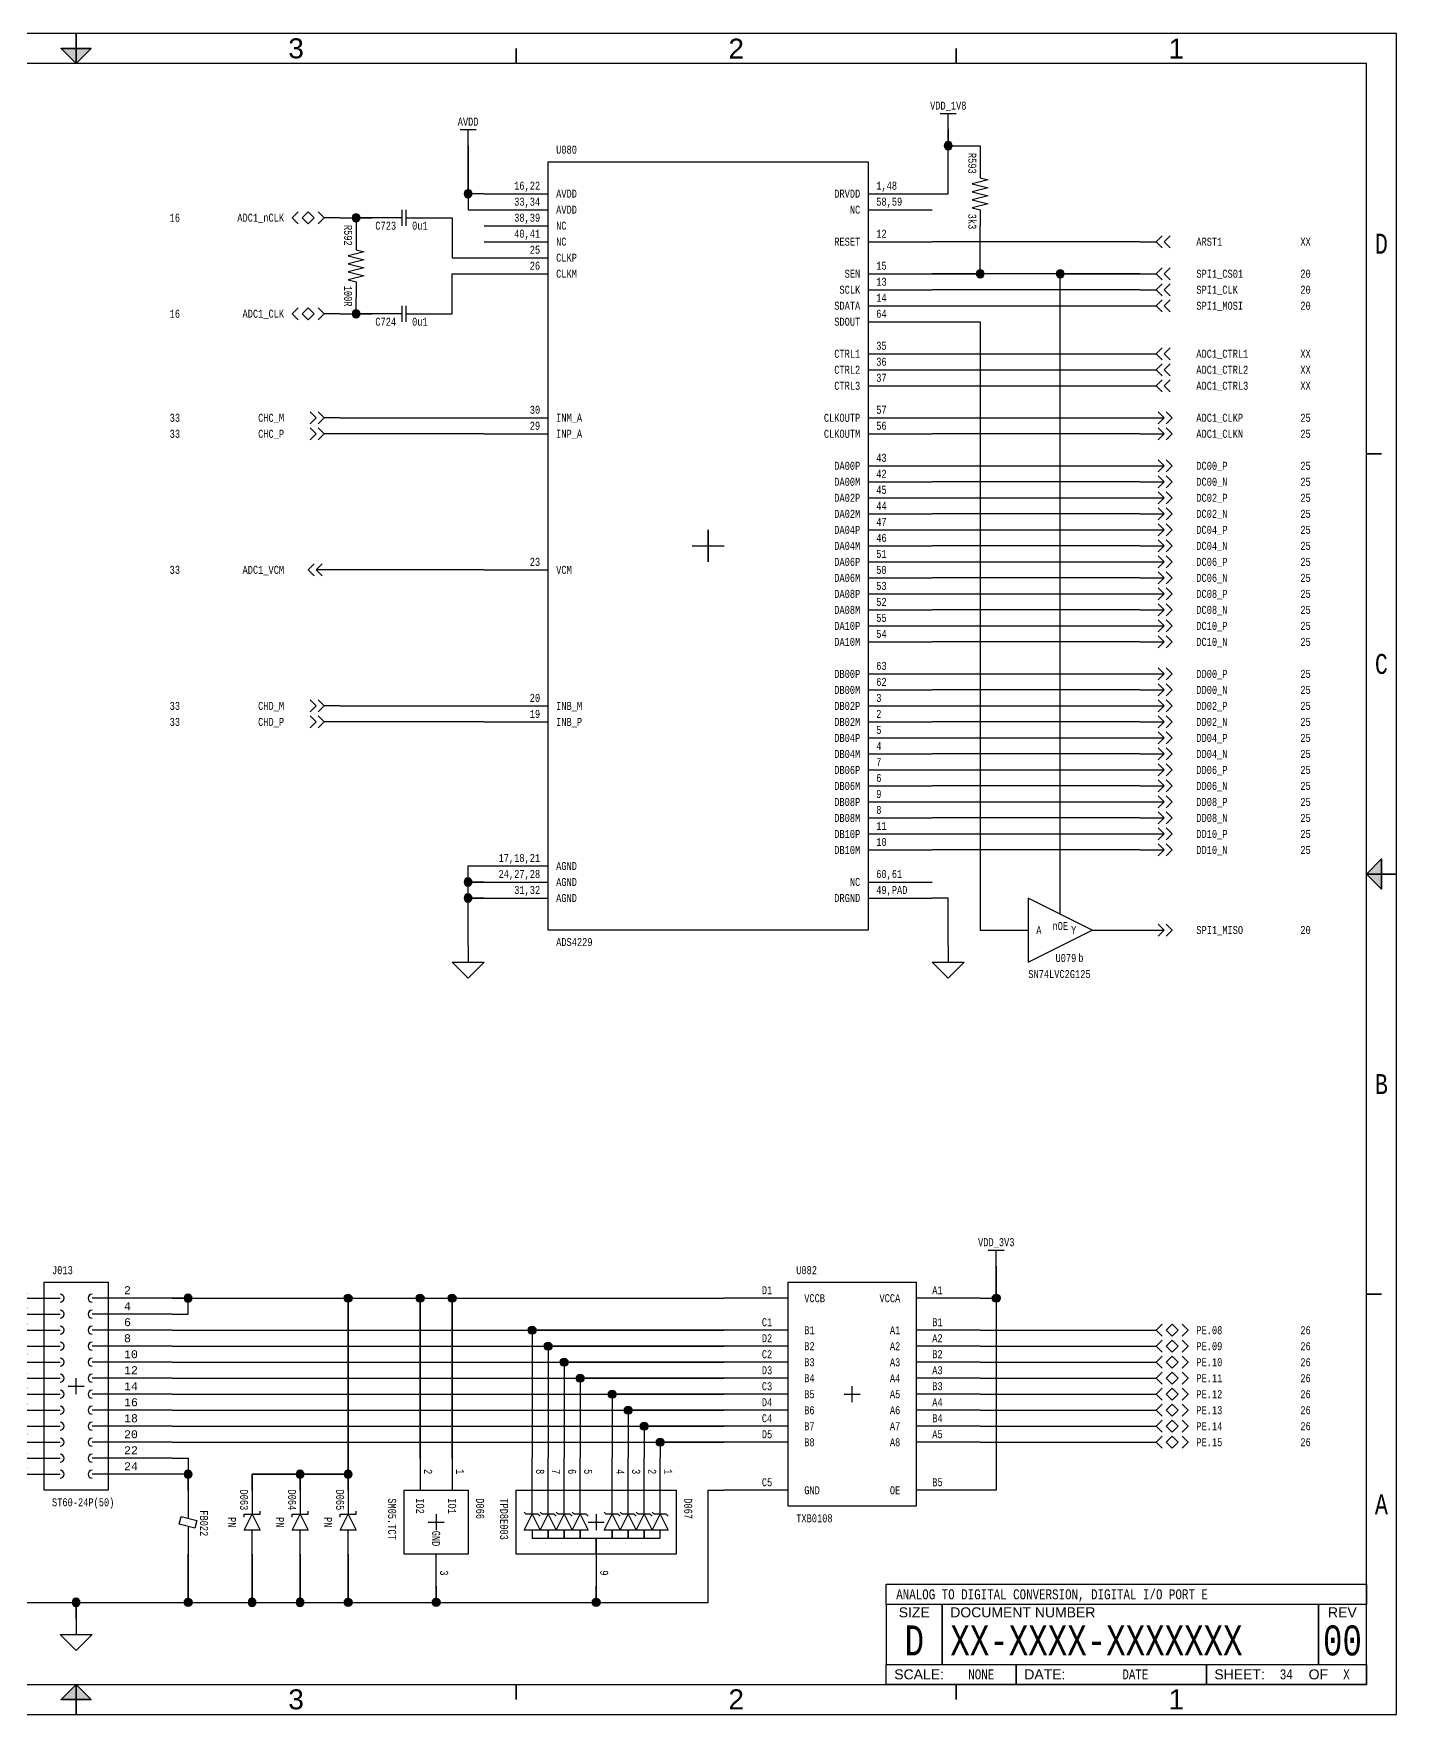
# Paper-space layout '34' of a CAD drawing. Header units: inches. Extents: x 0.2 to 16.8, y 0.2 to 10.8.
# Drawn here: x 8.24 to 16.75, y 0.25 to 10.75 of the extents above; entities that cross this region are included whole.
import ezdxf
from ezdxf.enums import TextEntityAlignment as Align

# ---------------------------------------------------------------- set-up
doc = ezdxf.new("R2010")
doc.units = ezdxf.units.IN
doc.header["$MEASUREMENT"] = 0
for name, color, linetype in [('BORDER', 13, 'Continuous'), ('COMPONENT', 14, 'Continuous'), ('SIGNAL', 84, 'Continuous'), ('TEXT', 252, 'Continuous')]:
    doc.layers.add(name, color=color, linetype=linetype)
doc.styles.add('Monotxt', font='monotxt.shx')
doc.styles.add('Monotxt_75', font='monotxt.shx', dxfattribs={"width": 0.75})
doc.styles.get("Standard").update_dxf_attribs({"font": 'arial.ttf'})

# ---------------------------------------------------------------- blocks, each defined once
blk = doc.blocks.new('ANSI B Frame')
at = {"layer": 'BORDER', "lineweight": 35}
h = blk.add_hatch(color=256, dxfattribs=at)
h.dxf.hatch_style = 1
h.paths.add_polyline_path([(8.59375, 10.65625), (8.5, 10.65625), (8.5, 10.5625)])
h.paths.add_polyline_path([(8.5, 10.5625), (8.5, 10.65625), (8.40625, 10.65625)])
h = blk.add_hatch(color=256, dxfattribs=at)
h.dxf.hatch_style = 1
h.paths.add_polyline_path([(16.65625, 5.59375), (16.65625, 5.5), (16.5625, 5.5)])
h.paths.add_polyline_path([(16.5625, 5.5), (16.65625, 5.5), (16.65625, 5.40625)])
h = blk.add_hatch(color=256, dxfattribs=at)
h.dxf.hatch_style = 1
h.paths.add_polyline_path([(8.59375, 0.34375), (8.5, 0.34375), (8.5, 0.4375)])
h.paths.add_polyline_path([(8.5, 0.4375), (8.5, 0.34375), (8.40625, 0.34375)])
at = {"layer": 'BORDER'}
for points in [[(0.25, 0.25), (16.75, 0.25), (16.75, 10.75), (0.25, 10.75)], [(0.4375, 0.4375), (16.5625, 0.4375), (16.5625, 10.5625), (0.4375, 10.5625)], [(13.5625, 1.0625), (16.5625, 1.0625), (16.5625, 0.9375), (13.5625, 0.9375)], [(13.5625, 0.9375), (13.5625, 0.5625), (13.9125, 0.5625), (13.9125, 0.9375), (13.9125, 0.5625), (16.2625, 0.5625), (16.2625, 0.9375), (16.2625, 0.5625), (16.5625, 0.5625), (16.5625, 0.9375)], [(16.5625, 0.4375), (15.5625, 0.4375), (15.5625, 0.5625), (15.5625, 0.4375), (14.375, 0.4375), (14.375, 0.5625), (14.375, 0.4375), (13.5625, 0.4375), (13.5625, 0.5625), (16.5625, 0.5625)]]:
    blk.add_lwpolyline(points, close=True, dxfattribs=at)
at = {"layer": 'BORDER', "lineweight": 35}
for points in [[(8.5, 10.5625), (8.5, 10.75)], [(11.25, 10.65625), (11.25, 10.5625)], [(14, 10.65625), (14, 10.5625)], [(16.65625, 8.125), (16.5625, 8.125)], [(16.5625, 5.5), (16.75, 5.5)], [(16.65625, 2.875), (16.5625, 2.875)], [(8.5, 0.4375), (8.5, 0.25)], [(11.25, 0.34375), (11.25, 0.4375)], [(14, 0.34375), (14, 0.4375)]]:
    blk.add_lwpolyline(points, dxfattribs=at)
for points in [[(8.5, 10.5625), (8.59375, 10.65625), (8.40625, 10.65625)], [(16.5625, 5.5), (16.65625, 5.59375), (16.65625, 5.40625)], [(8.5, 0.4375), (8.59375, 0.34375), (8.40625, 0.34375)]]:
    blk.add_lwpolyline(points, close=True, dxfattribs=at)
at = {"layer": 'BORDER', "style": 'Monotxt_75', "width": 0.75}
for s, p in [('D', (16.65625, 9.4375)), ('C', (16.65625, 6.8125)), ('B', (16.65625, 4.1875)), ('A', (16.65625, 1.5625))]:
    blk.add_text(s, height=0.125, dxfattribs=at).set_placement(p, align=Align.MIDDLE_CENTER)
at = {"layer": 'BORDER'}
for s, p in [('SIZE', (13.7375, 0.8875)), ('REV', (16.4125, 0.8875)), ('OF', (16.2625, 0.5))]:
    blk.add_text(s, height=0.0625, dxfattribs=at).set_placement(p, align=Align.MIDDLE_CENTER)
for s, p in [('DOCUMENT NUMBER', (13.9625, 0.8875)), ('SCALE:', (13.6125, 0.5)), ('DATE:', (14.425, 0.5)), ('SHEET:', (15.6125, 0.5))]:
    blk.add_text(s, height=0.0625, dxfattribs=at).set_placement(p, align=Align.MIDDLE_LEFT)
at = {"layer": 'BORDER', "flags": 8}
for tag, p in [('ZN6', (1.625, 10.65787)), ('ZN5', (4.375, 10.66009)), ('ZN4', (7.125, 10.65625)), ('ZN3', (9.875, 10.65796)), ('ZN2', (12.625, 10.65574)), ('ZN1', (15.375, 10.65574)), ('ZN6', (1.625, 0.34375)), ('ZN5', (4.375, 0.34375)), ('ZN4', (7.125, 0.34375)), ('ZN3', (9.875, 0.34375)), ('ZN2', (12.625, 0.34375)), ('ZN1', (15.375, 0.34375))]:
    blk.add_attdef(tag, text='', height=0.125, dxfattribs=at).set_placement(p, align=Align.MIDDLE_CENTER)
at = {"layer": 'TEXT', "style": 'Monotxt_75', "width": 0.75, "flags": 8}
for tag, height, p in [('DESRP', 0.0625, (13.625, 1)), ('DWG_NO', 0.1875, (13.9625, 0.7125))]:
    blk.add_attdef(tag, text='', height=height, dxfattribs=at).set_placement(p, align=Align.MIDDLE_LEFT)
for tag, height, p in [('SHTSZ', 0.1875, (13.7375, 0.7125)), ('REV', 0.1875, (16.4125, 0.7125)), ('SCALE', 0.0625, (14.15625, 0.5)), ('REVDATE', 0.0625, (15.11875, 0.5)), ('CURRSHT', 0.0625, (16.0625, 0.5)), ('LASTSHT', 0.0625, (16.4375, 0.5))]:
    blk.add_attdef(tag, text='', height=height, dxfattribs=at).set_placement(p, align=Align.MIDDLE_CENTER)
blk = doc.blocks.new('CONNECT')
blk.add_hatch(color=256).paths.add_polyline_path([(0.0125, 0, 1), (-0.0125, 0, 1)])
blk.add_circle((0, 0), 0.0125)
blk = doc.blocks.new('FLOAT_GND')
blk.add_lwpolyline([(0, 0), (0, -0.05)])
blk.add_lwpolyline([(-0.05, -0.05), (0.05, -0.05), (0, -0.1)], close=True)
blk = doc.blocks.new('SUPPLY_BUS')
for points in [[(0, 0), (0.05, 0)], [(0.05, 0.025), (0.05, -0.025)]]:
    blk.add_lwpolyline(points)
blk = doc.blocks.new('BIDIR_CONN')
for points in [[(0, 0), (0.05, 0)], [(0.06875, 0.01875), (0.05, 0), (0.06875, -0.01875)], [(0.13125, 0.01875), (0.15, 0), (0.13125, -0.01875)]]:
    blk.add_lwpolyline(points)
blk.add_lwpolyline([(0.1, 0.01875), (0.08125, 0), (0.1, -0.01875), (0.11875, 0)], close=True)
blk = doc.blocks.new('TO_CONN')
for points in [[(0, 0), (0.075, 0)], [(0.05625, 0.01875), (0.075, 0), (0.05625, -0.01875)], [(0.08125, 0.01875), (0.1, 0), (0.08125, -0.01875)]]:
    blk.add_lwpolyline(points)
blk = doc.blocks.new('FROM_CONN')
for points in [[(0, 0), (0.05, 0)], [(0.06875, 0.01875), (0.05, 0), (0.06875, -0.01875)], [(0.09375, 0.01875), (0.075, 0), (0.09375, -0.01875)]]:
    blk.add_lwpolyline(points)
blk = doc.blocks.new('CAP')
for points in [[(0, 0.0125), (0, 0.2)], [(-0.05, 0.0125), (0.05, 0.0125)], [(-0.05, -0.0125), (0.05, -0.0125)], [(0, -0.0125), (0, -0.2)]]:
    blk.add_lwpolyline(points)
at = {"layer": 'TEXT', "style": 'Monotxt_75', "width": 0.75, "flags": 8}
blk.add_attdef('REFID', text='', height=0.05, rotation=270, dxfattribs=at).set_placement((-0.025, 0.05), align=Align.TOP_RIGHT)
blk.add_attdef('VALUE', text='', height=0.05, rotation=270, dxfattribs=at).set_placement((-0.025, -0.05), align=Align.TOP_LEFT)
blk = doc.blocks.new('RES')
blk.add_lwpolyline([(-0.2, 0), (-0.1, 0), (-0.0875, 0.05), (-0.0625, -0.05), (-0.0375, 0.05), (-0.0125, -0.05), (0.0125, 0.05), (0.0375, -0.05), (0.0625, 0.05), (0.0875, -0.05), (0.1, 0), (0.2, 0)])
at = {"layer": 'TEXT', "style": 'Monotxt_75', "width": 0.75, "flags": 8}
blk.add_attdef('REFID', text='', height=0.05, dxfattribs=at).set_placement((-0.125, -0.025), align=Align.TOP_RIGHT)
blk.add_attdef('VALUE', text='', height=0.05, dxfattribs=at).set_placement((0.125, -0.025), align=Align.TOP_LEFT)
blk = doc.blocks.new('TPD8E003')
for points in [[(-0.1, 0.25), (0.1, 0.25), (0.1, -0.25), (-0.1, -0.25)], [(-0.025, 0.2), (0.025, 0.225), (0.025, 0.175)], [(-0.025, 0.15), (0.025, 0.175), (0.025, 0.125)], [(-0.025, 0.1), (0.025, 0.125), (0.025, 0.075)], [(-0.025, 0.05), (0.025, 0.075), (0.025, 0.025)], [(-0.025, -0.05), (0.025, -0.025), (0.025, -0.075)], [(-0.025, -0.1), (0.025, -0.075), (0.025, -0.125)], [(-0.025, -0.15), (0.025, -0.125), (0.025, -0.175)], [(-0.025, -0.2), (0.025, -0.175), (0.025, -0.225)]]:
    blk.add_lwpolyline(points, close=True)
for points in [[(-0.01875, 0.225), (-0.025, 0.21875), (-0.025, 0.18125), (-0.03125, 0.175)], [(-0.025, 0.2), (-0.2, 0.2)], [(-0.01875, 0.175), (-0.025, 0.16875), (-0.025, 0.13125), (-0.03125, 0.125)], [(0.025, -0.2), (0.05, -0.2), (0.05, -0.15), (0.025, -0.15), (0.05, -0.15), (0.05, -0.1), (0.025, -0.1), (0.05, -0.1), (0.05, -0.05), (0.025, -0.05), (0.05, -0.05), (0.05, 0), (0.1, 0), (0.05, 0), (0.05, 0.05), (0.025, 0.05), (0.05, 0.05), (0.05, 0.1), (0.025, 0.1), (0.05, 0.1), (0.05, 0.15), (0.025, 0.15), (0.05, 0.15), (0.05, 0.2), (0.025, 0.2)], [(-0.025, 0.15), (-0.2, 0.15)], [(-0.01875, 0.125), (-0.025, 0.11875), (-0.025, 0.08125), (-0.03125, 0.075)], [(-0.025, 0.1), (-0.2, 0.1)], [(-0.01875, 0.075), (-0.025, 0.06875), (-0.025, 0.03125), (-0.03125, 0.025)], [(-0.025, 0.05), (-0.2, 0.05)], [(-0.025, -0.05), (-0.2, -0.05)], [(-0.01875, -0.025), (-0.025, -0.03125), (-0.025, -0.06875), (-0.03125, -0.075)], [(0.1, 0), (0.2, 0)], [(-0.025, -0.1), (-0.2, -0.1)], [(-0.01875, -0.075), (-0.025, -0.08125), (-0.025, -0.11875), (-0.03125, -0.125)], [(-0.025, -0.15), (-0.2, -0.15)], [(-0.01875, -0.125), (-0.025, -0.13125), (-0.025, -0.16875), (-0.03125, -0.175)], [(-0.025, -0.2), (-0.2, -0.2)], [(-0.01875, -0.175), (-0.025, -0.18125), (-0.025, -0.21875), (-0.03125, -0.225)]]:
    blk.add_lwpolyline(points)
at = {"color": 7}
for points in [[(-0.025, 0), (0, 0), (0, 0.025)], [(0, -0.025), (0, 0), (0.025, 0)]]:
    blk.add_lwpolyline(points, dxfattribs=at)
at = {"layer": 'TEXT', "style": 'Monotxt_75', "width": 0.75}
for s, p in [('1', (-0.15, 0.2125)), ('2', (-0.15, 0.1625)), ('3', (-0.15, 0.1125)), ('4', (-0.15, 0.0625)), ('5', (-0.15, -0.0375)), ('6', (-0.15, -0.0875)), ('7', (-0.15, -0.1375)), ('8', (-0.15, -0.1875))]:
    blk.add_text(s, height=0.025, dxfattribs=at).set_placement(p, align=Align.RIGHT)
blk.add_text('9', height=0.025, dxfattribs=at).set_placement((0.15, 0.0125))
blk.add_text('TPD8E003', height=0.025, dxfattribs=at).set_placement((-0.075, -0.275), align=Align.TOP_LEFT)
at = {"layer": 'TEXT', "style": 'Monotxt_75', "width": 0.75, "flags": 8}
blk.add_attdef('REF', (-0.075, 0.275), '', height=0.025, dxfattribs=at)
blk = doc.blocks.new('SM05.TCT')
blk.add_lwpolyline([(-0.1, 0.1), (0.1, 0.1), (0.1, -0.1), (-0.1, -0.1)], close=True)
for points in [[(-0.2, 0.05), (-0.1, 0.05)], [(0.2, 0), (0.1, 0)], [(-0.2, -0.05), (-0.1, -0.05)]]:
    blk.add_lwpolyline(points)
at = {"color": 7}
for points in [[(-0.025, 0), (0, 0), (0, 0.025)], [(0, -0.025), (0, 0), (0.025, 0)]]:
    blk.add_lwpolyline(points, dxfattribs=at)
at = {"layer": 'TEXT', "style": 'Monotxt_75', "width": 0.75}
for s, p in [('1', (-0.15, 0.0625)), ('2', (-0.15, -0.0375))]:
    blk.add_text(s, height=0.025, dxfattribs=at).set_placement(p, align=Align.RIGHT)
for s, p in [('IO1', (-0.075, 0.05)), ('IO2', (-0.075, -0.05))]:
    blk.add_text(s, height=0.025, dxfattribs=at).set_placement(p, align=Align.MIDDLE_LEFT)
blk.add_text('GND', height=0.025, dxfattribs=at).set_placement((0.075, 0), align=Align.MIDDLE_RIGHT)
blk.add_text('3', height=0.025, dxfattribs=at).set_placement((0.15, 0.0125))
blk.add_text('SM05.TCT', height=0.025, dxfattribs=at).set_placement((-0.075, -0.125), align=Align.TOP_LEFT)
at = {"layer": 'TEXT', "style": 'Monotxt_75', "width": 0.75, "flags": 8}
blk.add_attdef('REF', (-0.075, 0.125), '', height=0.025, dxfattribs=at)
blk = doc.blocks.new('HEADER_2X12')
blk.add_lwpolyline([(-0.2, 0.65), (0.2, 0.65), (0.2, -0.65), (-0.2, -0.65)], close=True)
for points in [[(-0.6, 0.55), (-0.1, 0.55)], [(0.6, 0.55), (0.1, 0.55)], [(-0.6, 0.45), (-0.1, 0.45)], [(0.6, 0.45), (0.1, 0.45)], [(-0.6, 0.35), (-0.1, 0.35)], [(0.6, 0.35), (0.1, 0.35)], [(-0.6, 0.25), (-0.1, 0.25)], [(0.6, 0.25), (0.1, 0.25)], [(-0.6, 0.15), (-0.1, 0.15)], [(0.6, 0.15), (0.1, 0.15)], [(-0.6, 0.05), (-0.1, 0.05)], [(0.6, 0.05), (0.1, 0.05)], [(-0.6, -0.05), (-0.1, -0.05)], [(0.6, -0.05), (0.1, -0.05)], [(-0.6, -0.15), (-0.1, -0.15)], [(0.6, -0.15), (0.1, -0.15)], [(-0.6, -0.25), (-0.1, -0.25)], [(0.6, -0.25), (0.1, -0.25)], [(-0.6, -0.35), (-0.1, -0.35)], [(0.6, -0.35), (0.1, -0.35)], [(-0.6, -0.45), (-0.1, -0.45)], [(0.6, -0.45), (0.1, -0.45)], [(-0.6, -0.55), (-0.1, -0.55)], [(0.6, -0.55), (0.1, -0.55)]]:
    blk.add_lwpolyline(points)
at = {"color": 7}
for points in [[(-0.05, 0), (0, 0), (0, 0.05)], [(0, -0.05), (0, 0), (0.05, 0)]]:
    blk.add_lwpolyline(points, dxfattribs=at)
for centre, start, end in [((-0.1, 0.55), 270, 90), ((0.1, 0.55), 90, 270), ((-0.1, 0.45), 270, 90), ((0.1, 0.45), 90, 270), ((-0.1, 0.35), 270, 90), ((0.1, 0.35), 90, 270), ((-0.1, 0.25), 270, 90), ((0.1, 0.25), 90, 270), ((-0.1, 0.15), 270, 90), ((0.1, 0.15), 90, 270), ((-0.1, 0.05), 270, 90), ((0.1, 0.05), 90, 270), ((-0.1, -0.05), 270, 90), ((0.1, -0.05), 90, 270), ((-0.1, -0.15), 270, 90), ((0.1, -0.15), 90, 270), ((-0.1, -0.25), 270, 90), ((0.1, -0.25), 90, 270), ((-0.1, -0.35), 270, 90), ((0.1, -0.35), 90, 270), ((-0.1, -0.45), 270, 90), ((-0.1, -0.55), 270, 90), ((0.1, -0.45), 90, 270), ((0.1, -0.55), 90, 270)]:
    blk.add_arc(centre, 0.025, start, end)
at = {"layer": 'TEXT', "style": 'Monotxt'}
for s, p in [('3', (-0.3, 0.475)), ('1', (-0.3, 0.575)), ('5', (-0.3, 0.375)), ('7', (-0.3, 0.275)), ('9', (-0.3, 0.175)), ('11', (-0.3, 0.075)), ('13', (-0.3, -0.025)), ('15', (-0.3, -0.125)), ('17', (-0.3, -0.225)), ('19', (-0.3, -0.325)), ('21', (-0.3, -0.425)), ('23', (-0.3, -0.525))]:
    blk.add_text(s, height=0.05, dxfattribs=at).set_placement(p, align=Align.RIGHT)
for s, p in [('4', (0.3, 0.475)), ('2', (0.3, 0.575)), ('6', (0.3, 0.375)), ('8', (0.3, 0.275)), ('10', (0.3, 0.175)), ('12', (0.3, 0.075)), ('14', (0.3, -0.025)), ('16', (0.3, -0.125)), ('18', (0.3, -0.225)), ('20', (0.3, -0.325)), ('22', (0.3, -0.425)), ('24', (0.3, -0.525))]:
    blk.add_text(s, height=0.05, dxfattribs=at).set_placement(p)
at = {"layer": 'TEXT', "style": 'Monotxt_75', "width": 0.75, "flags": 8}
blk.add_attdef('REF', (-0.15, 0.7), '', height=0.05, dxfattribs=at)
blk.add_attdef('CMP', text='', height=0.05, dxfattribs=at).set_placement((-0.15, -0.7), align=Align.TOP_LEFT)
blk = doc.blocks.new('TXB0108_FLIP')
blk.add_lwpolyline([(-0.2, 0.35), (0.2, 0.35), (0.2, -0.35), (-0.2, -0.35)], close=True)
for points in [[(-0.2, 0.3), (-0.4, 0.3)], [(0.4, 0.3), (0.2, 0.3)], [(-0.2, 0.2), (-0.4, 0.2)], [(0.4, 0.2), (0.2, 0.2)], [(-0.2, 0.15), (-0.4, 0.15)], [(0.4, 0.15), (0.2, 0.15)], [(-0.2, 0.1), (-0.4, 0.1)], [(0.4, 0.1), (0.2, 0.1)], [(-0.2, 0.05), (-0.4, 0.05)], [(-0.2, 0), (-0.4, 0)], [(0.4, 0.05), (0.2, 0.05)], [(0.4, 0), (0.2, 0)], [(-0.2, -0.05), (-0.4, -0.05)], [(0.4, -0.05), (0.2, -0.05)], [(-0.2, -0.1), (-0.4, -0.1)], [(0.4, -0.1), (0.2, -0.1)], [(-0.2, -0.15), (-0.4, -0.15)], [(0.4, -0.15), (0.2, -0.15)], [(-0.2, -0.3), (-0.4, -0.3)], [(0.4, -0.3), (0.2, -0.3)]]:
    blk.add_lwpolyline(points)
at = {"color": 7}
for points in [[(-0.025, 0), (0, 0), (0, 0.025)], [(0, -0.025), (0, 0), (0.025, 0)]]:
    blk.add_lwpolyline(points, dxfattribs=at)
at = {"layer": 'TEXT', "style": 'Monotxt_75', "width": 0.75}
for s, p in [('D1', (-0.25, 0.3125)), ('C1', (-0.25, 0.2125)), ('D2', (-0.25, 0.1625)), ('C2', (-0.25, 0.1125)), ('D3', (-0.25, 0.0625)), ('C3', (-0.25, 0.0125)), ('D4', (-0.25, -0.0375)), ('C4', (-0.25, -0.0875)), ('D5', (-0.25, -0.1375)), ('C5', (-0.25, -0.2875))]:
    blk.add_text(s, height=0.025, dxfattribs=at).set_placement(p, align=Align.RIGHT)
for s, p in [('A1', (0.25, 0.3125)), ('B1', (0.25, 0.2125)), ('A2', (0.25, 0.1625)), ('B2', (0.25, 0.1125)), ('A3', (0.25, 0.0625)), ('B3', (0.25, 0.0125)), ('A4', (0.25, -0.0375)), ('B4', (0.25, -0.0875)), ('A5', (0.25, -0.1375)), ('B5', (0.25, -0.2875))]:
    blk.add_text(s, height=0.025, dxfattribs=at).set_placement(p)
for s, p in [('VCCB', (-0.15, 0.3)), ('B1', (-0.15, 0.2)), ('B2', (-0.15, 0.15)), ('B3', (-0.15, 0.1)), ('B4', (-0.15, 0.05)), ('B5', (-0.15, 0)), ('B6', (-0.15, -0.05)), ('B7', (-0.15, -0.1)), ('B8', (-0.15, -0.15)), ('GND', (-0.15, -0.3))]:
    blk.add_text(s, height=0.025, dxfattribs=at).set_placement(p, align=Align.MIDDLE_LEFT)
for s, p in [('VCCA', (0.15, 0.3)), ('A1', (0.15, 0.2)), ('A2', (0.15, 0.15)), ('A3', (0.15, 0.1)), ('A4', (0.15, 0.05)), ('A5', (0.15, 0)), ('A6', (0.15, -0.05)), ('A7', (0.15, -0.1)), ('A8', (0.15, -0.15)), ('OE', (0.15, -0.3))]:
    blk.add_text(s, height=0.025, dxfattribs=at).set_placement(p, align=Align.MIDDLE_RIGHT)
blk.add_text('TXB0108', height=0.025, dxfattribs=at).set_placement((-0.175, -0.375), align=Align.TOP_LEFT)
at = {"layer": 'TEXT', "style": 'Monotxt_75', "width": 0.75, "flags": 8}
blk.add_attdef('REF', (-0.175, 0.375), '', height=0.025, dxfattribs=at)
blk = doc.blocks.new('FeBead')
for points in [[(-0.2, 0), (-0.026, 0)], [(0.026, 0), (0.2, 0)]]:
    blk.add_lwpolyline(points)
blk.add_lwpolyline([(-0.037, -0.042), (-0.011, 0.055), (0.037, 0.042), (0.011, -0.055)], close=True)
at = {"layer": 'TEXT', "style": 'Monotxt_75', "width": 0.75, "flags": 8}
blk.add_attdef('REFID', (-0.075, 0.075), '', height=0.05, dxfattribs=at)
blk = doc.blocks.new('ADS42xx_LVDS')
blk.add_lwpolyline([(-1, 2.4), (1, 2.4), (1, -2.4), (-1, -2.4)], close=True)
for points in [[(-1.4, 2.2), (-1, 2.2)], [(-1.4, 2.1), (-1, 2.1)], [(1, 2.2), (1.4, 2.2)], [(1, 2.1), (1.4, 2.1)], [(-1.4, 2), (-1, 2)], [(-1.4, 1.9), (-1, 1.9)], [(1, 1.9), (1.4, 1.9)], [(-1.4, 1.8), (-1, 1.8)], [(-1.4, 1.7), (-1, 1.7)], [(1, 1.7), (1.4, 1.7)], [(1, 1.6), (1.4, 1.6)], [(1, 1.5), (1.4, 1.5)], [(1, 1.4), (1.4, 1.4)], [(1, 1.2), (1.4, 1.2)], [(1, 1.1), (1.4, 1.1)], [(1, 1), (1.4, 1)], [(-1.4, 0.8), (-1, 0.8)], [(1, 0.8), (1.4, 0.8)], [(-1.4, 0.7), (-1, 0.7)], [(1, 0.7), (1.4, 0.7)], [(1, 0.5), (1.4, 0.5)], [(1, 0.4), (1.4, 0.4)], [(1, 0.3), (1.4, 0.3)], [(1, 0.2), (1.4, 0.2)], [(1, 0.1), (1.4, 0.1)], [(1, 0), (1.4, 0)], [(1, -0.1), (1.4, -0.1)], [(-1.4, -0.15), (-1, -0.15)], [(1, -0.2), (1.4, -0.2)], [(1, -0.3), (1.4, -0.3)], [(1, -0.4), (1.4, -0.4)], [(1, -0.5), (1.4, -0.5)], [(1, -0.6), (1.4, -0.6)], [(1, -0.8), (1.4, -0.8)], [(1, -0.9), (1.4, -0.9)], [(-1.4, -1), (-1, -1)], [(1, -1), (1.4, -1)], [(-1.4, -1.1), (-1, -1.1)], [(1, -1.1), (1.4, -1.1)], [(1, -1.2), (1.4, -1.2)], [(1, -1.3), (1.4, -1.3)], [(1, -1.4), (1.4, -1.4)], [(1, -1.5), (1.4, -1.5)], [(1, -1.6), (1.4, -1.6)], [(1, -1.7), (1.4, -1.7)], [(1, -1.8), (1.4, -1.8)], [(1, -1.9), (1.4, -1.9)], [(-1.4, -2), (-1, -2)], [(-1.4, -2.1), (-1, -2.1)], [(-1.4, -2.2), (-1, -2.2)], [(1, -2.1), (1.4, -2.1)], [(1, -2.2), (1.4, -2.2)]]:
    blk.add_lwpolyline(points)
at = {"color": 7}
blk.add_lwpolyline([(-0.1, 0), (0, 0), (0, 0.1), (0, -0.1), (0, 0), (0.1, 0)], dxfattribs=at)
at = {"layer": 'TEXT', "style": 'Monotxt_75', "width": 0.75}
for s, p in [('16,22', (-1.05, 2.225)), ('33,34', (-1.05, 2.125)), ('38,39', (-1.05, 2.025)), ('40,41', (-1.05, 1.925)), ('25', (-1.05, 1.825)), ('26', (-1.05, 1.725)), ('30', (-1.05, 0.825)), ('29', (-1.05, 0.725)), ('23', (-1.05, -0.125)), ('20', (-1.05, -0.975)), ('19', (-1.05, -1.075)), ('17,18,21', (-1.05, -1.975)), ('24,27,28', (-1.05, -2.075)), ('31,32', (-1.05, -2.175))]:
    blk.add_text(s, height=0.05, dxfattribs=at).set_placement(p, align=Align.RIGHT)
for s, p in [('AVDD', (-0.95, 2.2)), ('AVDD', (-0.95, 2.1)), ('NC', (-0.95, 2)), ('NC', (-0.95, 1.9)), ('CLKP', (-0.95, 1.8)), ('CLKM', (-0.95, 1.7)), ('INM_A', (-0.95, 0.8)), ('INP_A', (-0.95, 0.7)), ('VCM', (-0.95, -0.15)), ('INB_M', (-0.95, -1)), ('INB_P', (-0.95, -1.1)), ('AGND', (-0.95, -2)), ('AGND', (-0.95, -2.1)), ('AGND', (-0.95, -2.2))]:
    blk.add_text(s, height=0.05, dxfattribs=at).set_placement(p, align=Align.MIDDLE_LEFT)
for s, p in [('DRVDD', (0.95, 2.2)), ('NC', (0.95, 2.1)), ('RESET', (0.95, 1.9)), ('SEN', (0.95, 1.7)), ('SCLK', (0.95, 1.6)), ('SDATA', (0.95, 1.5)), ('SDOUT', (0.95, 1.4)), ('CTRL1', (0.95, 1.2)), ('CTRL2', (0.95, 1.1)), ('CTRL3', (0.95, 1)), ('CLKOUTP', (0.95, 0.8)), ('CLKOUTM', (0.95, 0.7)), ('DA00P', (0.95, 0.5)), ('DA00M', (0.95, 0.4)), ('DA02P', (0.95, 0.3)), ('DA02M', (0.95, 0.2)), ('DA04P', (0.95, 0.1)), ('DA04M', (0.95, 0)), ('DA06P', (0.95, -0.1)), ('DA06M', (0.95, -0.2)), ('DA08P', (0.95, -0.3)), ('DA08M', (0.95, -0.4)), ('DA10P', (0.95, -0.5)), ('DA10M', (0.95, -0.6)), ('DB00P', (0.95, -0.8)), ('DB00M', (0.95, -0.9)), ('DB02P', (0.95, -1)), ('DB02M', (0.95, -1.1)), ('DB04P', (0.95, -1.2)), ('DB04M', (0.95, -1.3)), ('DB06P', (0.95, -1.4)), ('DB06M', (0.95, -1.5)), ('DB08P', (0.95, -1.6)), ('DB08M', (0.95, -1.7)), ('DB10P', (0.95, -1.8)), ('DB10M', (0.95, -1.9)), ('NC', (0.95, -2.1)), ('DRGND', (0.95, -2.2))]:
    blk.add_text(s, height=0.05, dxfattribs=at).set_placement(p, align=Align.MIDDLE_RIGHT)
for s, p in [('1,48', (1.05, 2.225)), ('58,59', (1.05, 2.125)), ('12', (1.05, 1.925)), ('15', (1.05, 1.725)), ('13', (1.05, 1.625)), ('14', (1.05, 1.525)), ('64', (1.05, 1.425)), ('35', (1.05, 1.225)), ('36', (1.05, 1.125)), ('37', (1.05, 1.025)), ('57', (1.05, 0.825)), ('56', (1.05, 0.725)), ('43', (1.05, 0.525)), ('42', (1.05, 0.425)), ('45', (1.05, 0.325)), ('44', (1.05, 0.225)), ('47', (1.05, 0.125)), ('46', (1.05, 0.025)), ('51', (1.05, -0.075)), ('50', (1.05, -0.175)), ('53', (1.05, -0.275)), ('52', (1.05, -0.375)), ('55', (1.05, -0.475)), ('54', (1.05, -0.575)), ('63', (1.05, -0.775)), ('62', (1.05, -0.875)), ('3', (1.05, -0.975)), ('2', (1.05, -1.075)), ('5', (1.05, -1.175)), ('4', (1.05, -1.275)), ('7', (1.05, -1.375)), ('6', (1.05, -1.475)), ('9', (1.05, -1.575)), ('8', (1.05, -1.675)), ('11', (1.05, -1.775)), ('10', (1.05, -1.875)), ('60,61', (1.05, -2.075)), ('49,PAD', (1.05, -2.175))]:
    blk.add_text(s, height=0.05, dxfattribs=at).set_placement(p)
at = {"layer": 'TEXT', "style": 'Monotxt_75', "width": 0.75, "flags": 8}
blk.add_attdef('REFID', (-0.95, 2.45), '', height=0.05, dxfattribs=at)
blk.add_attdef('MFGPN', text='', height=0.05, dxfattribs=at).set_placement((-0.95, -2.45), align=Align.TOP_LEFT)
blk = doc.blocks.new('74xxx125')
for points in [[(0, 0.1), (0, 0.4)], [(-0.4, 0), (-0.2, 0)], [(0.2, 0), (0.4, 0)]]:
    blk.add_lwpolyline(points)
blk.add_lwpolyline([(-0.2, 0.2), (-0.2, -0.2), (0.2, 0)], close=True)
at = {"layer": 'TEXT', "style": 'Monotxt_75', "width": 0.75}
blk.add_text('A', height=0.05, dxfattribs=at).set_placement((-0.15, 0), align=Align.MIDDLE_LEFT)
blk.add_text('nOE', height=0.05, dxfattribs=at).set_placement((0, 0.05), align=Align.TOP_CENTER)
blk.add_text('Y', height=0.05, dxfattribs=at).set_placement((0.1, 0), align=Align.MIDDLE_RIGHT)
at = {"layer": 'TEXT', "style": 'Monotxt_75', "width": 0.75, "flags": 8}
blk.add_attdef('EN', (-0.025, 0.15), '', height=0.05, rotation=90, dxfattribs=at)
for tag, p in [('IN', (-0.225, 0.025)), ('REFID', (0.1, -0.2))]:
    blk.add_attdef(tag, text='', height=0.05, dxfattribs=at).set_placement(p, align=Align.RIGHT)
for tag, p in [('OUT', (0.225, 0.025)), ('INST', (0.1125, -0.2))]:
    blk.add_attdef(tag, p, '', height=0.05, dxfattribs=at)
blk.add_attdef('MFGPN', text='', height=0.05, dxfattribs=at).set_placement((-0.2, -0.25), align=Align.TOP_LEFT)
blk = doc.blocks.new('D_ZENER_FLIP')
for points in [[(-0.2, 0), (-0.05, 0)], [(-0.03125, -0.05), (-0.05, -0.05), (-0.05, -0.05), (-0.05, -0.05), (-0.05, 0.05), (-0.05, 0.05), (-0.05, 0.05), (-0.06875, 0.05)], [(0.2, 0), (0.05, 0)]]:
    blk.add_lwpolyline(points)
blk.add_lwpolyline([(-0.05, 0), (0.05, 0.05), (0.05, -0.05)], close=True)
at = {"layer": 'TEXT', "style": 'Monotxt_75', "width": 0.75, "flags": 8}
blk.add_attdef('REFNO', text='', height=0.05, dxfattribs=at).set_placement((-0.075, -0.025), align=Align.TOP_RIGHT)
blk.add_attdef('MFGPN', text='', height=0.05, dxfattribs=at).set_placement((0, -0.1), align=Align.TOP_CENTER)

psp = doc.layouts.new('34')

# ---------------------------------------------------------------- linework, layer by layer
at = {"layer": 'SIGNAL'}
for points in [[(13.85, 9.75), (13.95, 9.75), (13.95, 10.15), (13.95, 10.05), (14.15, 10.05), (14.15, 9.95)], [(11.05, 9.75), (10.95, 9.75), (10.95, 10.05), (10.95, 9.65), (11.05, 9.65)], [(10.15, 9.6), (10.35, 9.6), (10.25, 9.6), (10.25, 9.5)], [(10.75, 9.6), (10.85, 9.6), (10.85, 9.35), (11.05, 9.35)], [(14.65, 5.55), (14.65, 9.25), (15.15, 9.25), (13.85, 9.25), (14.15, 9.25), (14.15, 9.55)], [(15.15, 9.45), (13.85, 9.45)], [(10.75, 9), (10.85, 9), (10.85, 9.25), (11.05, 9.25)], [(15.15, 9.15), (13.85, 9.15)], [(10.15, 9), (10.35, 9), (10.25, 9), (10.25, 9.1)], [(13.85, 9.05), (15.15, 9.05)], [(13.85, 8.95), (14.15, 8.95), (14.15, 5.15), (14.25, 5.15)], [(13.85, 8.75), (15.15, 8.75)], [(13.85, 8.65), (15.15, 8.65)], [(13.85, 8.55), (15.15, 8.55)], [(10.15, 8.35), (11.05, 8.35)], [(13.85, 8.35), (15.15, 8.35)], [(11.05, 8.25), (10.15, 8.25)], [(15.15, 8.25), (13.85, 8.25)], [(13.85, 8.05), (15.15, 8.05)], [(15.15, 7.95), (13.85, 7.95)], [(13.85, 7.85), (15.15, 7.85)], [(15.15, 7.75), (13.85, 7.75)], [(13.85, 7.65), (15.15, 7.65)], [(15.15, 7.55), (13.85, 7.55)], [(11.05, 7.4), (10.15, 7.4)], [(13.85, 7.45), (15.15, 7.45)], [(15.15, 7.35), (13.85, 7.35)], [(13.85, 7.25), (15.15, 7.25)], [(15.15, 7.15), (13.85, 7.15)], [(13.85, 7.05), (15.15, 7.05)], [(15.15, 6.95), (13.85, 6.95)], [(13.85, 6.75), (15.15, 6.75)], [(15.15, 6.65), (13.85, 6.65)], [(10.15, 6.55), (11.05, 6.55)], [(13.85, 6.55), (15.15, 6.55)], [(11.05, 6.45), (10.15, 6.45)], [(15.15, 6.45), (13.85, 6.45)], [(13.85, 6.35), (15.15, 6.35)], [(15.15, 6.25), (13.85, 6.25)], [(13.85, 6.15), (15.15, 6.15)], [(15.15, 6.05), (13.85, 6.05)], [(13.85, 5.95), (15.15, 5.95)], [(15.15, 5.85), (13.85, 5.85)], [(13.85, 5.75), (15.15, 5.75)], [(15.15, 5.65), (13.85, 5.65)], [(10.95, 5.05), (10.95, 5.325), (10.975, 5.35), (11.05, 5.35), (10.95, 5.35), (10.95, 5.425), (10.975, 5.45), (11.05, 5.45), (10.95, 5.45), (10.95, 5.55), (11.05, 5.55)], [(13.95, 5.05), (13.95, 5.35), (13.85, 5.35)], [(15.05, 5.15), (15.15, 5.15)], [(14.15, 2.85), (14.25, 2.85), (14.25, 3.05), (14.25, 1.65), (14.15, 1.65)], [(9.1, 2.75), (9.2, 2.75), (9.2, 2.85), (9.1, 2.85), (10.2, 2.85), (10.2, 1.65), (10.2, 1.75), (9.9, 1.75), (9.9, 1.65), (9.9, 1.725), (9.875, 1.75), (9.6, 1.75), (9.6, 1.65), (9.6, 1.75), (10.175, 1.75), (10.2, 1.775), (10.2, 2.825), (10.225, 2.85), (10.65, 2.85), (10.65, 1.85), (10.65, 2.825), (10.675, 2.85), (10.85, 2.85), (10.85, 1.85), (10.85, 2.825), (10.875, 2.85), (12.55, 2.85)], [(9.1, 2.65), (12.55, 2.65), (11.35, 2.65), (11.35, 1.85)], [(14.15, 2.65), (15.15, 2.65)], [(9.1, 2.55), (12.55, 2.55), (11.45, 2.55), (11.45, 1.85)], [(14.15, 2.55), (15.15, 2.55)], [(9.1, 2.45), (12.55, 2.45), (11.55, 2.45), (11.55, 1.85)], [(14.15, 2.45), (15.15, 2.45)], [(9.1, 2.35), (12.55, 2.35), (11.65, 2.35), (11.65, 1.85)], [(14.15, 2.35), (15.15, 2.35)], [(9.1, 2.25), (12.55, 2.25), (11.85, 2.25), (11.85, 1.85)], [(14.15, 2.25), (15.15, 2.25)], [(9.1, 2.15), (12.55, 2.15), (11.95, 2.15), (11.95, 1.85)], [(14.15, 2.15), (15.15, 2.15)], [(9.1, 2.05), (12.55, 2.05), (12.05, 2.05), (12.05, 1.85)], [(14.15, 2.05), (15.15, 2.05)], [(9.1, 1.95), (12.55, 1.95), (12.15, 1.95), (12.15, 1.85)], [(14.15, 1.95), (15.15, 1.95)], [(9.1, 1.85), (9.2, 1.85), (9.2, 1.65), (9.2, 1.75), (9.1, 1.75)], [(7.825, 0.95), (8.5, 0.95), (8.5, 0.85), (8.5, 0.925), (8.525, 0.95), (9.2, 0.95), (9.2, 1.25), (9.2, 0.975), (9.225, 0.95), (9.6, 0.95), (9.6, 1.25), (9.6, 0.975), (9.625, 0.95), (9.9, 0.95), (9.9, 1.25), (9.9, 0.975), (9.925, 0.95), (10.2, 0.95), (10.2, 1.25), (10.2, 0.975), (10.225, 0.95), (10.75, 0.95), (10.75, 1.05), (10.75, 0.975), (10.775, 0.95), (11.75, 0.95), (11.75, 1.05), (11.75, 0.975), (11.775, 0.95), (12.45, 0.95), (12.45, 1.65), (12.55, 1.65)]]:
    psp.add_lwpolyline(points, dxfattribs=at)

# ---------------------------------------------------------------- block references
ref = psp.add_blockref('ANSI B Frame', (0, 0))
ref.add_attrib('SHTSZ', 'D', dxfattribs={"layer": 'TEXT', "height": 0.188, "style": 'Monotxt_75', "width": 0.75}).set_placement((13.738, 0.712), align=Align.MIDDLE_CENTER)
ref.add_attrib('DWG_NO', 'XX-XXXX-XXXXXXX', dxfattribs={"layer": 'TEXT', "height": 0.1875, "style": 'Monotxt_75', "width": 0.75}).set_placement((13.963, 0.712), align=Align.MIDDLE_LEFT)
ref.add_attrib('REV', '00', dxfattribs={"layer": 'TEXT', "height": 0.1875, "style": 'Monotxt_75', "width": 0.75}).set_placement((16.413, 0.712), align=Align.MIDDLE_CENTER)
ref.add_attrib('SCALE', 'NONE', dxfattribs={"layer": 'TEXT', "height": 0.0625, "style": 'Monotxt_75', "width": 0.75}).set_placement((14.156, 0.5), align=Align.MIDDLE_CENTER)
ref.add_attrib('REVDATE', 'DATE', dxfattribs={"layer": 'TEXT', "height": 0.0625, "style": 'Monotxt_75', "width": 0.75}).set_placement((15.119, 0.5), align=Align.MIDDLE_CENTER)
ref.add_attrib('CURRSHT', '34', dxfattribs={"layer": 'TEXT', "height": 0.0625, "style": 'Monotxt_75', "width": 0.75}).set_placement((16.062, 0.5), align=Align.MIDDLE_CENTER)
ref.add_attrib('LASTSHT', 'X', dxfattribs={"layer": 'TEXT', "height": 0.0625, "style": 'Monotxt_75', "width": 0.75}).set_placement((16.438, 0.5), align=Align.MIDDLE_CENTER)
ref.add_attrib('DESRP', 'ANALOG TO DIGITAL CONVERSION, DIGITAL I/O PORT E', dxfattribs={"layer": 'TEXT', "height": 0.0625, "style": 'Monotxt_75', "width": 0.75}).set_placement((13.625, 1), align=Align.MIDDLE_LEFT)
ref.add_attrib('ZN1', '1', dxfattribs={"layer": 'BORDER', "height": 0.125}).set_placement((15.375, 0.344), align=Align.MIDDLE_CENTER)
ref.add_attrib('ZN1', '1', dxfattribs={"layer": 'BORDER', "height": 0.125}).set_placement((15.375, 10.656), align=Align.MIDDLE_CENTER)
ref.add_attrib('ZN2', '2', dxfattribs={"layer": 'BORDER', "height": 0.125}).set_placement((12.625, 0.344), align=Align.MIDDLE_CENTER)
ref.add_attrib('ZN2', '2', dxfattribs={"layer": 'BORDER', "height": 0.125}).set_placement((12.625, 10.656), align=Align.MIDDLE_CENTER)
ref.add_attrib('ZN3', '3', dxfattribs={"layer": 'BORDER', "height": 0.125}).set_placement((9.875, 0.344), align=Align.MIDDLE_CENTER)
ref.add_attrib('ZN3', '3', dxfattribs={"layer": 'BORDER', "height": 0.125}).set_placement((9.875, 10.658), align=Align.MIDDLE_CENTER)
at = {"layer": 'COMPONENT', "yscale": 2, "zscale": 2}
for name, p, xscale, rotation in [('SUPPLY_BUS', (13.95, 10.15), 2, 90), ('SUPPLY_BUS', (10.95, 10.05), 2, 90), ('BIDIR_CONN', (10.15, 9.6), 2, 180), ('FROM_CONN', (15.15, 9.45), -2, 180), ('FROM_CONN', (15.15, 9.25), -2, 180), ('FROM_CONN', (15.15, 9.15), -2, 180), ('BIDIR_CONN', (10.15, 9), 2, 180), ('FROM_CONN', (15.15, 9.05), -2, 180), ('FROM_CONN', (15.15, 8.75), -2, 180), ('FROM_CONN', (15.15, 8.65), -2, 180), ('FROM_CONN', (15.15, 8.55), -2, 180), ('SUPPLY_BUS', (14.25, 3.05), 2, 90), ('BIDIR_CONN', (15.15, 2.65), -2, 180), ('BIDIR_CONN', (15.15, 2.55), -2, 180), ('BIDIR_CONN', (15.15, 2.45), -2, 180), ('BIDIR_CONN', (15.15, 2.35), -2, 180), ('BIDIR_CONN', (15.15, 2.25), -2, 180), ('BIDIR_CONN', (15.15, 2.15), -2, 180), ('BIDIR_CONN', (15.15, 2.05), -2, 180), ('BIDIR_CONN', (15.15, 1.95), -2, 180)]:
    psp.add_blockref(name, p, dxfattribs=dict(at, xscale=xscale, rotation=rotation))
at = {"layer": 'COMPONENT'}
ref = psp.add_blockref('ADS42xx_LVDS', (12.45, 7.55), dxfattribs=at)
ref.add_attrib('REFID', 'U080', (11.5, 10), dxfattribs={"layer": 'TEXT', "height": 0.05, "style": 'Monotxt_75', "width": 0.75})
ref.add_attrib('MFGPN', 'ADS4229', dxfattribs={"layer": 'TEXT', "height": 0.05, "style": 'Monotxt_75', "width": 0.75}).set_placement((11.5, 5.1), align=Align.TOP_LEFT)
at = {"layer": 'COMPONENT', "rotation": 270}
for name, p, values in [('RES', (14.15, 9.75), {'REFID': 'R593', 'VALUE': '3k3'}), ('RES', (10.25, 9.3), {'REFID': 'R592', 'VALUE': '100R'}), ('FeBead', (9.2, 1.45), {'REFID': 'FB022'}), ('D_ZENER_FLIP', (9.6, 1.45), {'REFNO': 'D063', 'MFGPN': 'PN'}), ('D_ZENER_FLIP', (9.9, 1.45), {'REFNO': 'D064', 'MFGPN': 'PN'}), ('D_ZENER_FLIP', (10.2, 1.45), {'REFNO': 'D065', 'MFGPN': 'PN'})]:
    psp.add_blockref(name, p, dxfattribs=at).add_auto_attribs(values)
at = {"layer": 'COMPONENT'}
ref = psp.add_blockref('CAP', (10.55, 9.6), dxfattribs=dict(at, rotation=90))
ref.add_attrib('REFID', 'C723', dxfattribs={"layer": 'TEXT', "height": 0.05, "style": 'Monotxt_75', "width": 0.75}).set_placement((10.5, 9.575), align=Align.TOP_RIGHT)
ref.add_attrib('VALUE', '0u1', dxfattribs={"layer": 'TEXT', "height": 0.05, "style": 'Monotxt_75', "width": 0.75}).set_placement((10.6, 9.575), align=Align.TOP_LEFT)
ref = psp.add_blockref('CAP', (10.55, 9), dxfattribs=dict(at, rotation=90))
ref.add_attrib('REFID', 'C724', dxfattribs={"layer": 'TEXT', "height": 0.05, "style": 'Monotxt_75', "width": 0.75}).set_placement((10.5, 8.975), align=Align.TOP_RIGHT)
ref.add_attrib('VALUE', '0u1', dxfattribs={"layer": 'TEXT', "height": 0.05, "style": 'Monotxt_75', "width": 0.75}).set_placement((10.6, 8.975), align=Align.TOP_LEFT)
at = {"layer": 'COMPONENT', "yscale": 2, "zscale": 2}
for name, p, xscale in [('FROM_CONN', (10.15, 8.35), -2), ('TO_CONN', (15.15, 8.35), 2), ('FROM_CONN', (10.15, 8.25), -2), ('TO_CONN', (15.15, 8.25), 2), ('TO_CONN', (15.15, 8.05), 2), ('TO_CONN', (15.15, 7.95), 2), ('TO_CONN', (15.15, 7.85), 2), ('TO_CONN', (15.15, 7.75), 2), ('TO_CONN', (15.15, 7.65), 2), ('TO_CONN', (15.15, 7.55), 2), ('TO_CONN', (15.15, 7.45), 2), ('TO_CONN', (10.15, 7.4), -2), ('TO_CONN', (15.15, 7.35), 2), ('TO_CONN', (15.15, 7.25), 2), ('TO_CONN', (15.15, 7.15), 2), ('TO_CONN', (15.15, 7.05), 2), ('TO_CONN', (15.15, 6.95), 2), ('TO_CONN', (15.15, 6.75), 2), ('TO_CONN', (15.15, 6.65), 2), ('FROM_CONN', (10.15, 6.55), -2), ('TO_CONN', (15.15, 6.55), 2), ('FROM_CONN', (10.15, 6.45), -2), ('TO_CONN', (15.15, 6.45), 2), ('TO_CONN', (15.15, 6.35), 2), ('TO_CONN', (15.15, 6.25), 2), ('TO_CONN', (15.15, 6.15), 2), ('TO_CONN', (15.15, 6.05), 2), ('TO_CONN', (15.15, 5.95), 2), ('TO_CONN', (15.15, 5.85), 2), ('TO_CONN', (15.15, 5.75), 2), ('TO_CONN', (15.15, 5.65), 2), ('TO_CONN', (15.15, 5.15), 2), ('FLOAT_GND', (10.95, 5.05), 2), ('FLOAT_GND', (13.95, 5.05), 2), ('FLOAT_GND', (8.5, 0.85), 2)]:
    psp.add_blockref(name, p, dxfattribs=dict(at, xscale=xscale))
at = {"layer": 'COMPONENT'}
psp.add_blockref('74xxx125', (14.65, 5.15), dxfattribs=at).add_auto_attribs({'REFID': 'U079', 'INST': 'b', 'MFGPN': 'SN74LVC2G125'})
ref = psp.add_blockref('HEADER_2X12', (8.5, 2.3), dxfattribs=at)
ref.add_attrib('REF', 'J013', (8.35, 3), dxfattribs={"layer": 'TEXT', "height": 0.05, "style": 'Monotxt_75', "width": 0.75})
ref.add_attrib('CMP', 'ST60-24P(50)', dxfattribs={"layer": 'TEXT', "height": 0.05, "style": 'Monotxt_75', "width": 0.75}).set_placement((8.35, 1.6), align=Align.TOP_LEFT)
ref = psp.add_blockref('TXB0108_FLIP', (13.35, 2.25), dxfattribs=dict(at, xscale=2, yscale=2, zscale=2))
ref.add_attrib('REF', 'U082', (13, 3), dxfattribs={"layer": 'TEXT', "height": 0.05, "style": 'Monotxt_75', "width": 0.75})
at = {"layer": 'COMPONENT', "xscale": 2, "yscale": 2, "zscale": 2, "rotation": 270}
for name, p, values in [('SM05.TCT', (10.75, 1.45), {'REF': 'D066'}), ('TPD8E003', (11.75, 1.45), {'REF': 'D067'})]:
    psp.add_blockref(name, p, dxfattribs=at).add_auto_attribs(values)
at = {"layer": 'SIGNAL', "yscale": 2, "zscale": 2, "rotation": 180}
for p, xscale in [((13.95, 10.05), -2), ((10.95, 9.75), -2), ((10.25, 9.6), -2), ((14.15, 9.25), -2), ((14.65, 9.25), -2), ((10.25, 9), -2), ((10.95, 5.45), -2), ((10.95, 5.35), -2), ((9.2, 2.85), -2), ((10.2, 2.85), 2), ((10.65, 2.85), 2), ((10.85, 2.85), 2), ((14.25, 2.85), 2), ((11.35, 2.65), 2), ((11.45, 2.55), 2), ((11.55, 2.45), 2), ((11.65, 2.35), 2), ((11.85, 2.25), 2), ((11.95, 2.15), 2), ((12.05, 2.05), 2), ((12.15, 1.95), 2), ((9.2, 1.75), -2), ((9.9, 1.75), -2), ((10.2, 1.75), -2), ((8.5, 0.95), -2), ((9.2, 0.95), 2), ((9.6, 0.95), -2), ((9.9, 0.95), -2), ((10.2, 0.95), 2), ((10.75, 0.95), 2), ((11.75, 0.95), 2)]:
    psp.add_blockref('CONNECT', p, dxfattribs=dict(at, xscale=xscale))

# ---------------------------------------------------------------- texts
at = {"layer": 'TEXT', "style": 'Monotxt_75', "width": 0.75}
for s, p in [('VDD_1V8', (13.95, 10.275)), ('AVDD', (10.95, 10.175)), ('VDD_3V3', (14.25, 3.175))]:
    psp.add_text(s, height=0.05, dxfattribs=at).set_placement(p, align=Align.CENTER)
for s, p in [('16', (9.15, 9.6)), ('ADC1_nCLK', (9.8, 9.6)), ('16', (9.15, 9)), ('ADC1_CLK', (9.8, 9)), ('33', (9.15, 8.35)), ('CHC_M', (9.8, 8.35)), ('33', (9.15, 8.25)), ('CHC_P', (9.8, 8.25)), ('33', (9.15, 7.4)), ('ADC1_VCM', (9.8, 7.4)), ('33', (9.15, 6.55)), ('CHD_M', (9.8, 6.55)), ('33', (9.15, 6.45)), ('CHD_P', (9.8, 6.45))]:
    psp.add_text(s, height=0.05, dxfattribs=at).set_placement(p, align=Align.MIDDLE_RIGHT)
for s, p in [('ARST1', (15.5, 9.45)), ('XX', (16.15, 9.45)), ('SPI1_CS01', (15.5, 9.25)), ('20', (16.15, 9.25)), ('SPI1_CLK', (15.5, 9.15)), ('20', (16.15, 9.15)), ('SPI1_MOSI', (15.5, 9.05)), ('20', (16.15, 9.05)), ('ADC1_CTRL1', (15.5, 8.75)), ('XX', (16.15, 8.75)), ('ADC1_CTRL2', (15.5, 8.65)), ('XX', (16.15, 8.65)), ('ADC1_CTRL3', (15.5, 8.55)), ('XX', (16.15, 8.55)), ('ADC1_CLKP', (15.5, 8.35)), ('25', (16.15, 8.35)), ('ADC1_CLKN', (15.5, 8.25)), ('25', (16.15, 8.25)), ('DC00_P', (15.5, 8.05)), ('25', (16.15, 8.05)), ('DC00_N', (15.5, 7.95)), ('DC02_P', (15.5, 7.85)), ('25', (16.15, 7.95)), ('25', (16.15, 7.85)), ('DC02_N', (15.5, 7.75)), ('25', (16.15, 7.75)), ('DC04_P', (15.5, 7.65)), ('25', (16.15, 7.65)), ('DC04_N', (15.5, 7.55)), ('25', (16.15, 7.55)), ('DC06_P', (15.5, 7.45)), ('25', (16.15, 7.45)), ('DC06_N', (15.5, 7.35)), ('25', (16.15, 7.35)), ('DC08_P', (15.5, 7.25)), ('25', (16.15, 7.25)), ('DC08_N', (15.5, 7.15)), ('25', (16.15, 7.15)), ('DC10_P', (15.5, 7.05)), ('25', (16.15, 7.05)), ('DC10_N', (15.5, 6.95)), ('25', (16.15, 6.95)), ('DD00_P', (15.5, 6.75)), ('25', (16.15, 6.75)), ('DD00_N', (15.5, 6.65)), ('25', (16.15, 6.65)), ('DD02_P', (15.5, 6.55)), ('25', (16.15, 6.55)), ('DD02_N', (15.5, 6.45)), ('25', (16.15, 6.45)), ('DD04_P', (15.5, 6.35)), ('25', (16.15, 6.35)), ('DD04_N', (15.5, 6.25)), ('25', (16.15, 6.25)), ('DD06_P', (15.5, 6.15)), ('25', (16.15, 6.15)), ('DD06_N', (15.5, 6.05)), ('25', (16.15, 6.05)), ('DD08_P', (15.5, 5.95)), ('25', (16.15, 5.95)), ('DD08_N', (15.5, 5.85)), ('DD10_P', (15.5, 5.75)), ('25', (16.15, 5.85)), ('25', (16.15, 5.75)), ('DD10_N', (15.5, 5.65)), ('25', (16.15, 5.65)), ('SPI1_MISO', (15.5, 5.15)), ('20', (16.15, 5.15)), ('PE.08', (15.5, 2.65)), ('26', (16.15, 2.65)), ('PE.09', (15.5, 2.55)), ('26', (16.15, 2.55)), ('PE.10', (15.5, 2.45)), ('26', (16.15, 2.45)), ('PE.11', (15.5, 2.35)), ('26', (16.15, 2.35)), ('PE.12', (15.5, 2.25)), ('26', (16.15, 2.25)), ('PE.13', (15.5, 2.15)), ('26', (16.15, 2.15)), ('PE.14', (15.5, 2.05)), ('26', (16.15, 2.05)), ('PE.15', (15.5, 1.95)), ('26', (16.15, 1.95))]:
    psp.add_text(s, height=0.05, dxfattribs=at).set_placement(p, align=Align.MIDDLE_LEFT)

doc.saveas('drawing.dxf')
